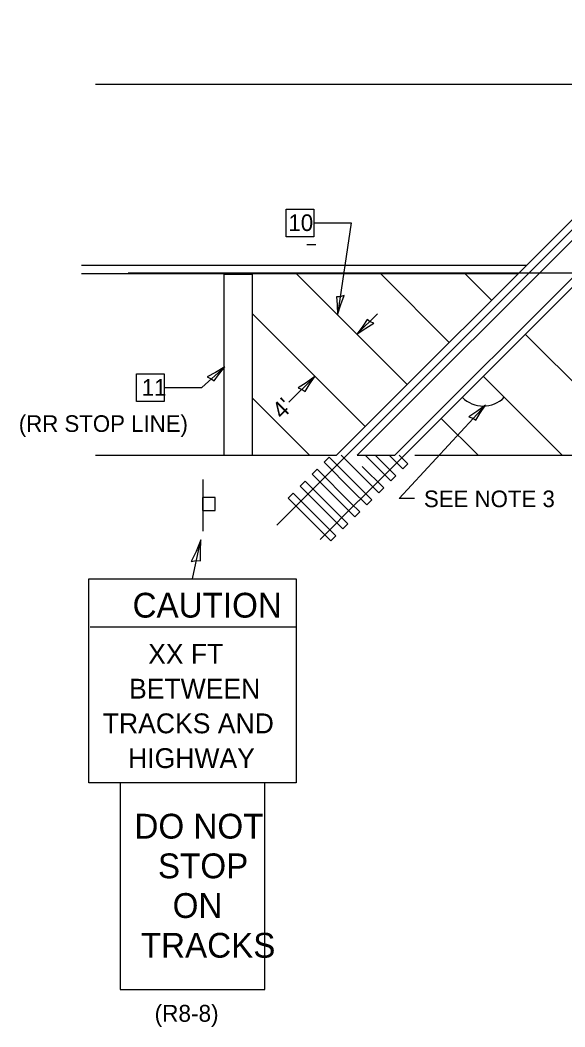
# Model space of a CAD drawing. Extents: x 100275 to 102995, y 95053 to 95493.
# Drawn here: x 102629.3 to 102696.1, y 95254.9 to 95378.3 of the extents above; entities that cross this region are included whole.
import ezdxf

# ---------------------------------------------------------------- set-up
doc = ezdxf.new("R2010")
doc.units = 0
for name, color, linetype in [('Design_PR_EOP', 7, 'Continuous'), ('Design_PR_PMK Solid Line', 7, 'Continuous'), ('Design_PR_Roadway Notes', 7, 'Continuous'), ('Level 22', 7, 'Continuous'), ('Level 38', 7, 'Continuous'), ('Level 46', 7, 'Continuous'), ('Level 9', 7, 'Continuous'), ('Stage_Construction Traffic Control', 7, 'Continuous')]:
    doc.layers.add(name, color=color, linetype=linetype)

msp = doc.modelspace()

# ---------------------------------------------------------------- linework, layer by layer
at = {"layer": 'Design_PR_EOP'}
for p, q in [((102638.53, 95370.43), (102713.54, 95370.43)), ((102638.53, 95370.43), (102713.54, 95370.43)), ((102638.53, 95324.95), (102668.07, 95324.95)), ((102638.53, 95324.95), (102668.07, 95324.95)), ((102677.68, 95324.95), (102751.76, 95324.95)), ((102677.68, 95324.95), (102751.76, 95324.95))]:
    msp.add_line(p, q, dxfattribs=at)
at = {"layer": 'Design_PR_PMK Solid Line'}
for p, q in [((102691.31, 95348.2), (102636.82, 95348.2)), ((102691.31, 95348.2), (102636.82, 95348.2)), ((102690.29, 95347.18), (102636.82, 95347.18)), ((102690.29, 95347.18), (102636.82, 95347.18)), ((102663.19, 95347.18), (102676.74, 95333.63)), ((102663.19, 95347.18), (102676.74, 95333.63)), ((102673.51, 95347.18), (102681.9, 95338.79)), ((102673.51, 95347.18), (102681.9, 95338.79)), ((102683.83, 95347.18), (102687.06, 95343.95)), ((102683.83, 95347.18), (102687.06, 95343.95)), ((102657.73, 95342.32), (102671.58, 95328.47)), ((102657.73, 95342.32), (102671.58, 95328.47)), ((102691.21, 95339.8), (102706.06, 95324.95)), ((102691.21, 95339.8), (102706.06, 95324.95)), ((102686.05, 95334.64), (102695.74, 95324.95)), ((102686.05, 95334.64), (102695.74, 95324.95)), ((102657.73, 95332), (102664.78, 95324.95)), ((102657.73, 95332), (102664.78, 95324.95)), ((102680.89, 95329.48), (102685.42, 95324.95)), ((102680.89, 95329.48), (102685.42, 95324.95))]:
    msp.add_line(p, q, dxfattribs=at)
msp.add_lwpolyline([(102654.31, 95347.14), (102657.73, 95347.14), (102657.73, 95324.94), (102654.31, 95324.94)], close=True, dxfattribs=at)
msp.add_lwpolyline([(102654.31, 95347.14), (102657.73, 95347.14), (102657.73, 95324.94), (102654.31, 95324.94)], close=True, dxfattribs=at)
at = {"layer": 'Design_PR_Roadway Notes'}
for p, q in [((102665.28, 95353.42), (102669.87, 95353.42)), ((102665.28, 95353.42), (102669.87, 95353.42)), ((102669.87, 95353.42), (102668.19, 95342.18)), ((102669.87, 95353.42), (102668.19, 95342.18)), ((102670.58, 95339.79), (102673.09, 95342.29)), ((102670.58, 95339.79), (102673.09, 95342.29)), ((102654.39, 95335.8), (102651.56, 95333.24)), ((102654.39, 95335.8), (102651.56, 95333.24)), ((102662.25, 95331.45), (102665.42, 95334.62)), ((102662.25, 95331.45), (102665.42, 95334.62)), ((102646.98, 95333.24), (102651.56, 95333.24)), ((102646.98, 95333.24), (102651.56, 95333.24)), ((102686.33, 95331.08), (102675.77, 95319.68)), ((102686.33, 95331.08), (102675.77, 95319.68)), ((102677.62, 95319.68), (102675.77, 95319.68)), ((102677.62, 95319.68), (102675.77, 95319.68)), ((102650.45, 95309.8), (102651.47, 95314.61)), ((102650.45, 95309.8), (102651.47, 95314.61))]:
    msp.add_line(p, q, dxfattribs=at)
for points in [[(102661.89, 95351.72), (102661.89, 95355.11), (102665.28, 95355.11), (102665.28, 95351.72)], [(102661.89, 95351.72), (102661.89, 95355.11), (102665.28, 95355.11), (102665.28, 95351.72)], [(102669.02, 95344.51), (102668.53, 95344.38), (102668.08, 95344.36), (102668.15, 95343.41), (102668.19, 95342.18), (102668.6, 95343.43)], [(102669.02, 95344.51), (102668.53, 95344.38), (102668.08, 95344.36), (102668.15, 95343.41), (102668.19, 95342.18), (102668.6, 95343.43)], [(102672.66, 95341.13), (102672.19, 95341.32), (102671.83, 95341.59), (102671.3, 95340.79), (102670.58, 95339.79), (102671.67, 95340.53)], [(102672.66, 95341.13), (102672.19, 95341.32), (102671.83, 95341.59), (102671.3, 95340.79), (102670.58, 95339.79), (102671.67, 95340.53)], [(102643.58, 95331.54), (102643.58, 95334.94), (102646.98, 95334.94), (102646.98, 95331.54)], [(102643.58, 95331.54), (102643.58, 95334.94), (102646.98, 95334.94), (102646.98, 95331.54)], [(102652.25, 95334.55), (102652.71, 95334.34), (102653.07, 95334.06), (102653.63, 95334.83), (102654.39, 95335.8), (102653.27, 95335.11)], [(102652.25, 95334.55), (102652.71, 95334.34), (102653.07, 95334.06), (102653.63, 95334.83), (102654.39, 95335.8), (102653.27, 95335.11)], [(102663.39, 95333.21), (102663.87, 95333.03), (102664.24, 95332.78), (102664.74, 95333.6), (102665.42, 95334.62), (102664.37, 95333.85)], [(102663.39, 95333.21), (102663.87, 95333.03), (102664.24, 95332.78), (102664.74, 95333.6), (102665.42, 95334.62), (102664.37, 95333.85)], [(102684.3, 95329.67), (102684.78, 95329.49), (102685.15, 95329.24), (102685.65, 95330.06), (102686.33, 95331.08), (102685.27, 95330.3)], [(102684.3, 95329.67), (102684.78, 95329.49), (102685.15, 95329.24), (102685.65, 95330.06), (102686.33, 95331.08), (102685.27, 95330.3)], [(102650.29, 95311.95), (102650.88, 95312.06), (102651.41, 95312.04), (102651.42, 95313.17), (102651.47, 95314.61), (102650.88, 95313.18)], [(102650.29, 95311.95), (102650.88, 95312.06), (102651.41, 95312.04), (102651.42, 95313.17), (102651.47, 95314.61), (102650.88, 95313.18)]]:
    msp.add_lwpolyline(points, close=True, dxfattribs=at)
msp.add_arc((102686.05, 95334.64), 3.65, 225.0016, 315, dxfattribs=at)
msp.add_arc((102686.05, 95334.64), 3.65, 225.0016, 315, dxfattribs=at)
at = {"layer": 'Level 22'}
msp.add_line((102637.9, 95303.96), (102663.21, 95303.96), dxfattribs=at)
msp.add_line((102637.9, 95303.96), (102663.21, 95303.96), dxfattribs=at)
msp.add_lwpolyline([(102663.14, 95284.83), (102637.75, 95284.83), (102637.75, 95309.8), (102663.14, 95309.8)], close=True, dxfattribs=at)
msp.add_lwpolyline([(102663.14, 95284.83), (102637.75, 95284.83), (102637.75, 95309.8), (102663.14, 95309.8)], close=True, dxfattribs=at)
at = {"layer": 'Level 38'}
for p, q in [((102722.61, 95378.26), (102660.76, 95316.4)), ((102722.61, 95378.26), (102660.76, 95316.4)), ((102668.07, 95324.95), (102713.54, 95370.43)), ((102668.07, 95324.95), (102713.54, 95370.43)), ((102670.6, 95324.95), (102716.07, 95370.43)), ((102670.6, 95324.95), (102716.07, 95370.43)), ((102721.62, 95370.21), (102670.8, 95319.39)), ((102721.62, 95370.21), (102670.8, 95319.39)), ((102675.23, 95324.95), (102720.7, 95370.43)), ((102675.23, 95324.95), (102720.7, 95370.43)), ((102670.6, 95324.95), (102675.23, 95324.95)), ((102670.6, 95324.95), (102675.23, 95324.95)), ((102670.79, 95319.39), (102666.06, 95314.65)), ((102670.79, 95319.39), (102666.06, 95314.65))]:
    msp.add_line(p, q, dxfattribs=at)
for points in [[(102668.65, 95324.95), (102669.9, 95323.7)], [(102668.65, 95324.95), (102669.9, 95323.7)], [(102671.59, 95324.95), (102674.73, 95321.81), (102675.33, 95322.42), (102672.8, 95324.95)], [(102671.59, 95324.95), (102674.73, 95321.81), (102675.33, 95322.42), (102672.8, 95324.95)], [(102674.53, 95324.95), (102676.2, 95323.28), (102676.8, 95323.89), (102675.74, 95324.95)], [(102674.53, 95324.95), (102676.2, 95323.28), (102676.8, 95323.89), (102675.74, 95324.95)], [(102670.03, 95321.85), (102667.17, 95324.71), (102666.56, 95324.1), (102670.01, 95320.65)], [(102670.03, 95321.85), (102667.17, 95324.71), (102666.56, 95324.1), (102670.01, 95320.65)], [(102669.9, 95323.7), (102673.26, 95320.34), (102673.86, 95320.95), (102671.23, 95323.58)], [(102669.9, 95323.7), (102673.26, 95320.34), (102673.86, 95320.95), (102671.23, 95323.58)], [(102669.84, 95319.1), (102665.7, 95323.24), (102665.09, 95322.63), (102670.32, 95317.41), (102670.92, 95318.01), (102669.84, 95319.09)], [(102669.84, 95319.1), (102665.7, 95323.24), (102665.09, 95322.63), (102670.32, 95317.41), (102670.92, 95318.01), (102669.84, 95319.09)], [(102670.01, 95320.65), (102671.79, 95318.88), (102672.39, 95319.48), (102670.03, 95321.85)], [(102670.01, 95320.65), (102671.79, 95318.88), (102672.39, 95319.48), (102670.03, 95321.85)]]:
    msp.add_lwpolyline(points, dxfattribs=at)
for points in [[(102668.85, 95315.94), (102669.46, 95316.55), (102664.23, 95321.77), (102663.62, 95321.16)], [(102668.85, 95315.94), (102669.46, 95316.55), (102664.23, 95321.77), (102663.62, 95321.16)], [(102667.38, 95314.47), (102667.99, 95315.08), (102662.76, 95320.3), (102662.16, 95319.69)], [(102667.38, 95314.47), (102667.99, 95315.08), (102662.76, 95320.3), (102662.16, 95319.69)]]:
    msp.add_lwpolyline(points, close=True, dxfattribs=at)
at = {"layer": 'Level 46'}
msp.add_line((102651.69, 95321.97), (102651.69, 95315.64), dxfattribs=at)
msp.add_line((102651.69, 95321.97), (102651.69, 95315.64), dxfattribs=at)
msp.add_lwpolyline([(102653.23, 95319.79), (102651.64, 95319.79), (102651.64, 95318.21), (102653.23, 95318.21)], close=True, dxfattribs=at)
msp.add_lwpolyline([(102653.23, 95319.79), (102651.64, 95319.79), (102651.64, 95318.21), (102653.23, 95318.21)], close=True, dxfattribs=at)
at = {"layer": 'Level 9'}
for p, q in [((102665.56, 95350.75), (102664.44, 95350.75)), ((102665.56, 95350.75), (102664.44, 95350.75)), ((102642.56, 95347.31), (102755.72, 95347.31)), ((102642.56, 95347.31), (102755.72, 95347.31))]:
    msp.add_line(p, q, dxfattribs=at)
at = {"layer": 'Stage_Construction Traffic Control'}
msp.add_lwpolyline([(102641.57, 95284.83), (102641.57, 95259.5), (102659.3, 95259.5), (102659.3, 95284.83)], close=True, dxfattribs=at)
msp.add_lwpolyline([(102641.57, 95284.83), (102641.57, 95259.5), (102659.3, 95259.5), (102659.3, 95284.83)], close=True, dxfattribs=at)

# ---------------------------------------------------------------- texts
at = {"layer": 'Design_PR_Roadway Notes'}
for s, height, p in [('10', 2.035, (102662.19, 95352.43)), ('10', 2.035, (102662.19, 95352.43)), ('11', 2.035, (102644.22, 95332.25)), ('11', 2.035, (102644.22, 95332.25)), ('(RR STOP LINE)', 2.0359, (102629.15, 95327.82)), ('(RR STOP LINE)', 2.0359, (102629.15, 95327.82)), ('SEE NOTE 3', 2.036, (102678.79, 95318.6)), ('SEE NOTE 3', 2.036, (102678.79, 95318.6))]:
    msp.add_text(s, height=height, dxfattribs=at).set_placement(p)
msp.add_text("4'", height=2.036, rotation=45, dxfattribs=at).set_placement((102661.42, 95329.28))
msp.add_text("4'", height=2.036, rotation=45, dxfattribs=at).set_placement((102661.42, 95329.28))
at = {"layer": 'Level 22'}
for s, height, p in [('CAUTION', 3.04, (102643.09, 95305.07)), ('CAUTION', 3.04, (102643.09, 95305.07)), ('XX FT', 2.432, (102645, 95299.41)), ('XX FT', 2.432, (102645, 95299.41)), ('BETWEEN', 2.432, (102642.66, 95295.15)), ('BETWEEN', 2.432, (102642.66, 95295.15)), ('TRACKS AND', 2.432, (102639.44, 95290.9)), ('TRACKS AND', 2.432, (102639.44, 95290.9)), ('HIGHWAY', 2.432, (102642.54, 95286.64)), ('HIGHWAY', 2.432, (102642.54, 95286.64)), ('DO NOT', 3.04, (102643.32, 95278)), ('DO NOT', 3.04, (102643.32, 95278)), ('STOP', 3.04, (102646.2, 95273.14)), ('STOP', 3.04, (102646.2, 95273.14)), ('ON', 3.04, (102648, 95268.28)), ('ON', 3.04, (102648, 95268.28)), ('TRACKS', 3.04, (102644.1, 95263.41)), ('TRACKS', 3.04, (102644.1, 95263.41)), ('(R8-8)', 2.07, (102645.79, 95255.56)), ('(R8-8)', 2.07, (102645.79, 95255.56))]:
    msp.add_text(s, height=height, dxfattribs=at).set_placement(p)

doc.saveas('drawing.dxf')
